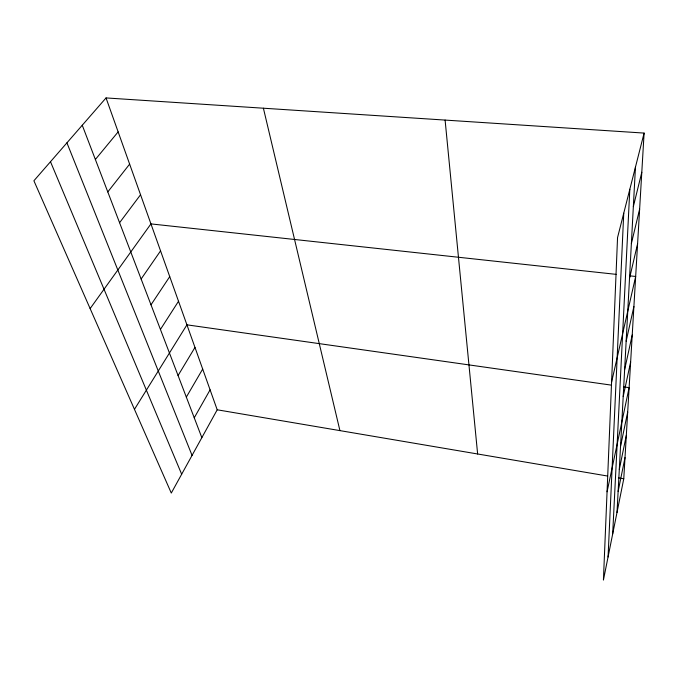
<?xml version="1.0" encoding="UTF-8"?>
<svg xmlns="http://www.w3.org/2000/svg" width="678" height="678" viewBox="0 0 678 678"><rect width="100%" height="100%" fill="white"/><g stroke="black" fill="none" stroke-linecap="round" stroke-linejoin="round"><path stroke-width="1.02" d="M608.056 556.994L623.743 213.214M612.675 534.01L629.82 189.281M617.005 512.449L635.456 167.119M644.1 133.083L617.548 237.588L603.42 580.071L623.768 478.778L644.1 133.083L106.039 97.929L33.9 180.772L171.288 493.05L217.206 409.792L106.039 97.929M618.124 491.465L625.014 457.574M619.302 469.456L626.319 435.361M620.54 446.361L627.692 412.08M607.064 491.796L629.125 387.647L623.921 386.909M623.201 396.537L630.642 361.976M624.633 369.62L632.227 334.957M626.15 341.212L633.905 306.498M611.581 382.18L635.667 276.471L629.498 275.802M629.506 278.429L637.591 243.758M631.362 243.631L639.634 209.087M633.345 206.604L641.795 172.263M194.247 417.801L210.095 389.842M186.331 397.105L202.688 369.061M178.068 375.527L194.976 347.416M134.464 409.343L186.925 324.83L611.429 385.138M160.432 329.449L178.517 301.261M150.999 304.812L169.737 276.632M141.126 279.022L160.559 250.868M90.132 308.583L150.94 223.901L616.133 274.353M119.574 222.723L140.549 194.747M107.785 191.925L129.634 164.118M95.369 159.483L118.142 131.888M217.206 409.792L607.615 476.041M618.717 477.922L623.768 478.778M50.494 161.72L181.67 474.227M66.927 142.846L192.06 455.396M82.258 125.235L201.849 437.649M263.395 108.209L339.924 430.615M445.099 120.082L477.634 453.98"/></g></svg>
